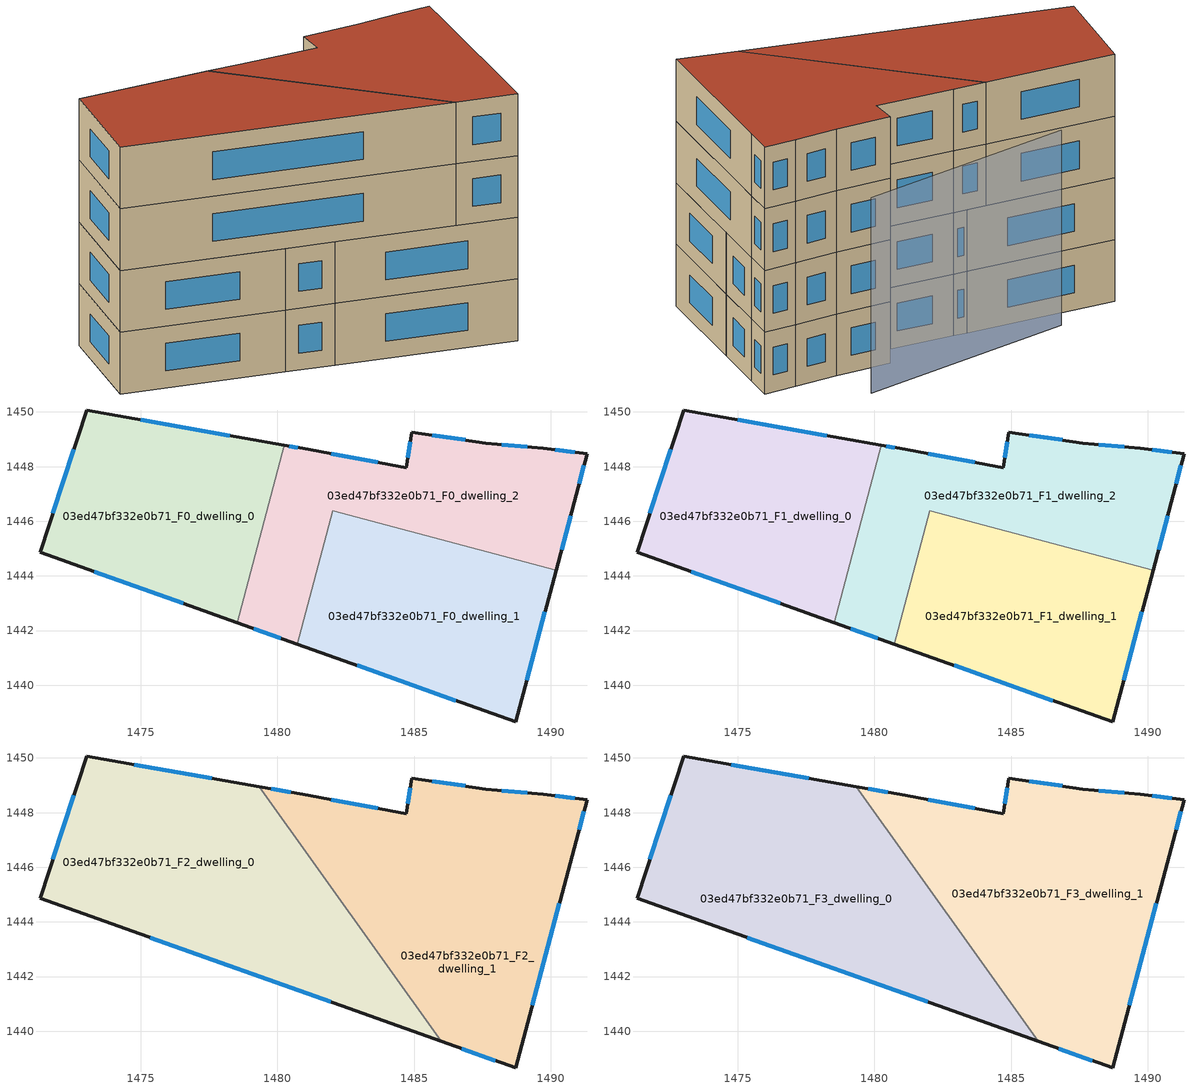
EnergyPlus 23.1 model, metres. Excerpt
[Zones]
03ed47bf332e0b71_F0_dwelling_0
 floor ground (EU_floor_Construction): 1480.26,1448.78 1478.53,1442.29 1471.31,1444.87 1473.01,1450.07 z0
 wall outside (EU_wall_Construction): 1480.26,1448.78 1473.01,1450.07 1471.31,1444.87 1478.53,1442.29 z0:3
 wall to 03ed47bf332e0b71_F0_dwelling_2 (EU_wall_Construction): 1478.53,1442.29 1480.26,1448.78 z0:3
 window (EU_Window_Construction): 1478.26,1449.14 1475.01,1449.72 / 1473.3,1444.16 1476.54,1443 / 1472.54,1448.64 1471.78,1446.3 z0.83:2.17
03ed47bf332e0b71_F0_dwelling_1
 floor ground (EU_floor_Construction): 1490.19,1444.21 1488.72,1438.66 1480.73,1441.51 1482.02,1446.38 z0
 wall outside (EU_wall_Construction): 1480.73,1441.51 1488.72,1438.66 1490.19,1444.21 z0:3
 wall to 03ed47bf332e0b71_F0_dwelling_2 (EU_wall_Construction): 1490.19,1444.21 1482.02,1446.38 1480.73,1441.51 z0:3
 window (EU_Window_Construction): 1482.93,1440.72 1486.52,1439.44 / 1489.13,1440.18 1489.79,1442.68 z0.83:2.17
03ed47bf332e0b71_F0_dwelling_2
 floor ground (EU_floor_Construction): 1491.33,1448.46 1490.93,1446.96 1490.19,1444.21 1482.02,1446.38 1480.73,1441.51 1478.53,1442.29 1480.26,1448.78 1480.92,1448.67 1484.72,1447.96 1484.92,1449.27 1487.62,1448.86 1489.72,1448.66 z0
 wall outside (EU_wall_Construction): 1490.19,1444.21 1490.93,1446.96 1491.33,1448.46 1489.72,1448.66 1487.62,1448.86 1484.92,1449.27 1484.72,1447.96 1480.92,1448.67 1480.26,1448.78 / 1478.53,1442.29 1480.73,1441.51 z0:3
 window (EU_Window_Construction): 1490.89,1448.52 1490.17,1448.61 / 1491.04,1447.38 1491.22,1448.05 / 1490.4,1444.97 1490.72,1446.2 / 1479.14,1442.08 1480.12,1441.72 / 1480.74,1448.7 1480.44,1448.75 / 1483.67,1448.16 1481.97,1448.47 / 1484.87,1448.91 1484.78,1448.32 / 1486.88,1448.97 1485.67,1449.16 / 1489.15,1448.72 1488.2,1448.81 z0.83:2.17
03ed47bf332e0b71_F1_dwelling_0
 floor to 03ed47bf332e0b71_F0_dwelling_0 (EU_floor_Construction): 1480.26,1448.78 1478.53,1442.29 1471.31,1444.87 1473.01,1450.07 z3
 wall outside (EU_wall_Construction): 1480.26,1448.78 1473.01,1450.07 1471.31,1444.87 1478.53,1442.29 z3:6
 wall to 03ed47bf332e0b71_F1_dwelling_2 (EU_wall_Construction): 1478.53,1442.29 1480.26,1448.78 z3:6
 window (EU_Window_Construction): 1478.26,1449.14 1475.01,1449.72 / 1473.3,1444.16 1476.54,1443 / 1472.54,1448.64 1471.78,1446.3 z3.83:5.17
03ed47bf332e0b71_F1_dwelling_1
 floor to 03ed47bf332e0b71_F0_dwelling_1 (EU_floor_Construction): 1490.19,1444.21 1488.72,1438.66 1480.73,1441.51 1482.02,1446.38 z3
 wall outside (EU_wall_Construction): 1480.73,1441.51 1488.72,1438.66 1490.19,1444.21 z3:6
 wall to 03ed47bf332e0b71_F1_dwelling_2 (EU_wall_Construction): 1490.19,1444.21 1482.02,1446.38 1480.73,1441.51 z3:6
 window (EU_Window_Construction): 1482.93,1440.72 1486.52,1439.44 / 1489.13,1440.18 1489.79,1442.68 z3.83:5.17
03ed47bf332e0b71_F1_dwelling_2
 floor to 03ed47bf332e0b71_F0_dwelling_2 (EU_floor_Construction): 1491.33,1448.46 1490.93,1446.96 1490.19,1444.21 1482.02,1446.38 1480.73,1441.51 1478.53,1442.29 1480.26,1448.78 1480.92,1448.67 1484.72,1447.96 1484.92,1449.27 1487.62,1448.86 1489.72,1448.66 z3
 wall outside (EU_wall_Construction): 1490.19,1444.21 1490.93,1446.96 1491.33,1448.46 1489.72,1448.66 1487.62,1448.86 1484.92,1449.27 1484.72,1447.96 1480.92,1448.67 1480.26,1448.78 / 1478.53,1442.29 1480.73,1441.51 z3:6
 window (EU_Window_Construction): 1490.89,1448.52 1490.17,1448.61 / 1491.04,1447.38 1491.22,1448.05 / 1490.4,1444.97 1490.72,1446.2 / 1479.14,1442.08 1480.12,1441.72 / 1480.74,1448.7 1480.44,1448.75 / 1483.67,1448.16 1481.97,1448.47 / 1484.87,1448.91 1484.78,1448.32 / 1486.88,1448.97 1485.67,1449.16 / 1489.15,1448.72 1488.2,1448.81 z3.83:5.17
03ed47bf332e0b71_F2_dwelling_0
 floor to 03ed47bf332e0b71_F1_dwelling_0 (EU_floor_Construction): 1479.34,1448.95 1480.04,1447.97 1478.53,1442.29 1471.31,1444.87 1473.01,1450.07 z6
 floor to 03ed47bf332e0b71_F1_dwelling_1 (EU_floor_Construction): 1481.79,1445.51 1485.99,1439.63 1480.73,1441.51 z6
 floor to 03ed47bf332e0b71_F1_dwelling_2 (EU_floor_Construction): 1480.04,1447.97 1481.79,1445.51 1480.73,1441.51 1478.53,1442.29 z6
 wall outside (EU_wall_Construction): 1479.34,1448.95 1473.01,1450.07 1471.31,1444.87 1485.99,1439.63 z6:9
 wall to 03ed47bf332e0b71_F2_dwelling_1 (EU_wall_Construction): 1485.99,1439.63 1479.34,1448.95 z6:9
 window (EU_Window_Construction): 1475.35,1443.43 1481.95,1441.07 / 1472.54,1448.64 1471.78,1446.3 / 1477.6,1449.26 1474.75,1449.76 z6.83:8.17
03ed47bf332e0b71_F2_dwelling_1
 floor to 03ed47bf332e0b71_F1_dwelling_1 (EU_floor_Construction): 1490.19,1444.21 1488.72,1438.66 1485.99,1439.63 1481.79,1445.51 1482.02,1446.38 z6
 floor to 03ed47bf332e0b71_F1_dwelling_2 (EU_floor_Construction): 1491.33,1448.46 1490.93,1446.96 1490.19,1444.21 1482.02,1446.38 1481.79,1445.51 1480.04,1447.97 1480.26,1448.78 1480.92,1448.67 1484.72,1447.96 1484.92,1449.27 1487.62,1448.86 1489.72,1448.66 z6
 floor to 03ed47bf332e0b71_F1_dwelling_0 (EU_floor_Construction): 1480.26,1448.78 1480.04,1447.97 1479.34,1448.95 z6
 wall outside (EU_wall_Construction): 1485.99,1439.63 1488.72,1438.66 1490.93,1446.96 1491.33,1448.46 1489.72,1448.66 1487.62,1448.86 1484.92,1449.27 1484.72,1447.96 1480.92,1448.67 1479.34,1448.95 z6:9
 window (EU_Window_Construction): 1489.15,1448.72 1488.2,1448.81 / 1490.89,1448.52 1490.17,1448.61 / 1491.04,1447.38 1491.22,1448.05 / 1489.33,1440.94 1490.32,1444.68 / 1486.74,1439.36 1487.97,1438.93 / 1480.49,1448.74 1479.78,1448.87 / 1483.67,1448.16 1481.97,1448.47 / 1484.87,1448.91 1484.78,1448.32 / 1486.88,1448.97 1485.67,1449.16 z6.83:8.17
03ed47bf332e0b71_F3_dwelling_0
 floor to 03ed47bf332e0b71_F2_dwelling_0 (EU_floor_Construction): 1479.34,1448.95 1485.99,1439.63 1471.31,1444.87 1473.01,1450.07 z9
 wall outside (EU_wall_Construction): 1479.34,1448.95 1473.01,1450.07 1471.31,1444.87 1485.99,1439.63 z9:12
 wall to 03ed47bf332e0b71_F3_dwelling_1 (EU_wall_Construction): 1485.99,1439.63 1479.34,1448.95 z9:12
 window (EU_Window_Construction): 1475.35,1443.43 1481.95,1441.07 / 1472.54,1448.64 1471.78,1446.3 / 1477.6,1449.26 1474.75,1449.76 z9.83:11.17
 roof outside (EU_roof_Construction): 1485.99,1439.63 1479.34,1448.95 1473.01,1450.07 1471.31,1444.87 z12
03ed47bf332e0b71_F3_dwelling_1
 floor to 03ed47bf332e0b71_F2_dwelling_1 (EU_floor_Construction): 1491.33,1448.46 1490.93,1446.96 1488.72,1438.66 1485.99,1439.63 1479.34,1448.95 1480.92,1448.67 1484.72,1447.96 1484.92,1449.27 1487.62,1448.86 1489.72,1448.66 z9
 wall outside (EU_wall_Construction): 1485.99,1439.63 1488.72,1438.66 1490.93,1446.96 1491.33,1448.46 1489.72,1448.66 1487.62,1448.86 1484.92,1449.27 1484.72,1447.96 1480.92,1448.67 1479.34,1448.95 z9:12
 window (EU_Window_Construction): 1489.15,1448.72 1488.2,1448.81 / 1490.89,1448.52 1490.17,1448.61 / 1491.04,1447.38 1491.22,1448.05 / 1489.33,1440.94 1490.32,1444.68 / 1486.74,1439.36 1487.97,1438.93 / 1480.49,1448.74 1479.78,1448.87 / 1483.67,1448.16 1481.97,1448.47 / 1484.87,1448.91 1484.78,1448.32 / 1486.88,1448.97 1485.67,1449.16 z9.83:11.17
 roof outside (EU_roof_Construction): 1488.72,1438.66 1490.93,1446.96 1491.33,1448.46 1489.72,1448.66 1487.62,1448.86 1484.92,1449.27 1484.72,1447.96 1480.92,1448.67 1479.34,1448.95 1485.99,1439.63 z12
shading: 1487.52,1451.27 1476.46,1450.68 z0:9.5
[Building]
EU S2 Campaign: North Axis=0; Terrain=City; Solar Distribution=FullExterior
[Site:Location]
Lyon-Bron: Latitude=45.75; Longitude=5; Time Zone=1; Elevation=198
[SizingPeriod:WeatherFileDays]
AnnualSizingPeriod: Begin Month=1; Begin Day of Month=1; End Month=12; End Day of Month=31; Day of Week for Start Day=Monday; Use Weather File Daylight Saving Period=No; Use Weather File Rain and Snow Indicators=No
[MATERIAL]
EU_InternalMass_Material: Roughness=MediumRough; Thickness=0.1; Conductivity=1; Density=1800; Specific Heat=900; Thermal Absorptance=0.9; Solar Absorptance=0.7; Visible Absorptance=0.7
[MATERIAL:NOMASS] Roughness=MediumRough; Thermal Absorptance=0.9; Solar Absorptance=0.7; Visible Absorptance=0.7
Name | Thermal Resistance
EU_wall_NoMass | 0.87146
EU_roof_NoMass | 0.842276
EU_floor_NoMass | 0.496999
[WINDOWMATERIAL:SIMPLEGLAZINGSYSTEM]
EU_Window_SimpleGlazing: UFactor=2.2525; Solar Heat Gain Coefficient=0.76; Visible Transmittance=0.76
[CONSTRUCTION]
EU_wall_Construction: EU_wall_NoMass
EU_roof_Construction: EU_roof_NoMass
EU_floor_Construction: EU_floor_NoMass
EU_Window_Construction: EU_Window_SimpleGlazing
EU_InternalMass_Construction: EU_InternalMass_Material
[ZONE] Type=1; Multiplier=1; Ceiling Height=autocalculate; Floor Area=autocalculate; Part of Total Floor Area=Yes
Name | Volume
03ed47bf332e0b71_F0_dwelling_0; 03ed47bf332e0b71_F1_dwelling_0 | 136.782
03ed47bf332e0b71_F2_dwelling_0; 03ed47bf332e0b71_F3_dwelling_0; 03ed47bf332e0b71_F2_dwelling_1; 03ed47bf332e0b71_F3_dwelling_1 | 205.165
03ed47bf332e0b71_F0_dwelling_1; 03ed47bf332e0b71_F1_dwelling_1 | 136.764
03ed47bf332e0b71_F0_dwelling_2; 03ed47bf332e0b71_F1_dwelling_2 | 136.785
[INTERNALMASS] Construction=EU_InternalMass_Construction
Name | Zone or ZoneList | Surface Area
03ed47bf332e0b71_F0_dwelling_0_EU_InternalMass | 03ed47bf332e0b71_F0_dwelling_0 | 45.5939
03ed47bf332e0b71_F0_dwelling_1_EU_InternalMass | 03ed47bf332e0b71_F0_dwelling_1 | 45.5884
03ed47bf332e0b71_F0_dwelling_2_EU_InternalMass | 03ed47bf332e0b71_F0_dwelling_2 | 45.5952
03ed47bf332e0b71_F1_dwelling_0_EU_InternalMass | 03ed47bf332e0b71_F1_dwelling_0 | 45.5939
03ed47bf332e0b71_F1_dwelling_1_EU_InternalMass | 03ed47bf332e0b71_F1_dwelling_1 | 45.5884
03ed47bf332e0b71_F1_dwelling_2_EU_InternalMass | 03ed47bf332e0b71_F1_dwelling_2 | 45.5952
03ed47bf332e0b71_F2_dwelling_0_EU_InternalMass | 03ed47bf332e0b71_F2_dwelling_0 | 68.3885
03ed47bf332e0b71_F2_dwelling_1_EU_InternalMass | 03ed47bf332e0b71_F2_dwelling_1 | 68.3877
03ed47bf332e0b71_F3_dwelling_0_EU_InternalMass | 03ed47bf332e0b71_F3_dwelling_0 | 68.3885
03ed47bf332e0b71_F3_dwelling_1_EU_InternalMass | 03ed47bf332e0b71_F3_dwelling_1 | 68.3877
[OTHEREQUIPMENT] Fuel Type=Electricity; Design Level Calculation Method=Watts/Area; Power per Zone Floor Area=1; Fraction Latent=0; Fraction Radiant=0; Fraction Lost=0; Carbon Dioxide Generation Rate=0; EndUse Subcategory=EU_Step8_InternalGains
Name | Zone or ZoneList or Space or SpaceList | Schedule
EU_Step8_InternalGain_03ed47bf332e0b71_F0_dwelling_0_f000 | 03ed47bf332e0b71_F0_dwelling_0 | EU_Step8_GainSchedule_03ed47bf332e0b71_F0_dwelling_0_f000
EU_Step8_InternalGain_03ed47bf332e0b71_F0_dwelling_1_f000 | 03ed47bf332e0b71_F0_dwelling_1 | EU_Step8_GainSchedule_03ed47bf332e0b71_F0_dwelling_1_f000
EU_Step8_InternalGain_03ed47bf332e0b71_F0_dwelling_2_f000 | 03ed47bf332e0b71_F0_dwelling_2 | EU_Step8_GainSchedule_03ed47bf332e0b71_F0_dwelling_2_f000
EU_Step8_InternalGain_03ed47bf332e0b71_F1_dwelling_0_f000 | 03ed47bf332e0b71_F1_dwelling_0 | EU_Step8_GainSchedule_03ed47bf332e0b71_F1_dwelling_0_f000
EU_Step8_InternalGain_03ed47bf332e0b71_F1_dwelling_1_f000 | 03ed47bf332e0b71_F1_dwelling_1 | EU_Step8_GainSchedule_03ed47bf332e0b71_F1_dwelling_1_f000
EU_Step8_InternalGain_03ed47bf332e0b71_F1_dwelling_2_f000 | 03ed47bf332e0b71_F1_dwelling_2 | EU_Step8_GainSchedule_03ed47bf332e0b71_F1_dwelling_2_f000
EU_Step8_InternalGain_03ed47bf332e0b71_F2_dwelling_0_f000 | 03ed47bf332e0b71_F2_dwelling_0 | EU_Step8_GainSchedule_03ed47bf332e0b71_F2_dwelling_0_f000
EU_Step8_InternalGain_03ed47bf332e0b71_F2_dwelling_1_f000 | 03ed47bf332e0b71_F2_dwelling_1 | EU_Step8_GainSchedule_03ed47bf332e0b71_F2_dwelling_1_f000
EU_Step8_InternalGain_03ed47bf332e0b71_F3_dwelling_0_f000 | 03ed47bf332e0b71_F3_dwelling_0 | EU_Step8_GainSchedule_03ed47bf332e0b71_F3_dwelling_0_f000
EU_Step8_InternalGain_03ed47bf332e0b71_F3_dwelling_1_f000 | 03ed47bf332e0b71_F3_dwelling_1 | EU_Step8_GainSchedule_03ed47bf332e0b71_F3_dwelling_1_f000
[ZONEVENTILATION:DESIGNFLOWRATE] Schedule=EU_AlwaysOn; Design Flow Rate Calculation Method=AirChanges/Hour; Air Changes per Hour=0.425; Ventilation Type=Natural; Fan Pressure Rise=0; Fan Total Efficiency=1; Constant Term Coefficient=1; Temperature Term Coefficient=0; Velocity Term Coefficient=0; Velocity Squared Term Coefficient=0; Minimum Indoor Temperature=-100; Maximum Indoor Temperature=100; Delta Temperature=-100; Minimum Outdoor Temperature=-100; Maximum Outdoor Temperature=100; Maximum Wind Speed=40
Name | Zone or ZoneList or Space or SpaceList
EU_ConstantAir_03ed47bf332e0b71_F0_dwelling_0 | 03ed47bf332e0b71_F0_dwelling_0
EU_ConstantAir_03ed47bf332e0b71_F0_dwelling_1 | 03ed47bf332e0b71_F0_dwelling_1
EU_ConstantAir_03ed47bf332e0b71_F0_dwelling_2 | 03ed47bf332e0b71_F0_dwelling_2
EU_ConstantAir_03ed47bf332e0b71_F1_dwelling_0 | 03ed47bf332e0b71_F1_dwelling_0
EU_ConstantAir_03ed47bf332e0b71_F1_dwelling_1 | 03ed47bf332e0b71_F1_dwelling_1
EU_ConstantAir_03ed47bf332e0b71_F1_dwelling_2 | 03ed47bf332e0b71_F1_dwelling_2
EU_ConstantAir_03ed47bf332e0b71_F2_dwelling_0 | 03ed47bf332e0b71_F2_dwelling_0
EU_ConstantAir_03ed47bf332e0b71_F2_dwelling_1 | 03ed47bf332e0b71_F2_dwelling_1
EU_ConstantAir_03ed47bf332e0b71_F3_dwelling_0 | 03ed47bf332e0b71_F3_dwelling_0
EU_ConstantAir_03ed47bf332e0b71_F3_dwelling_1 | 03ed47bf332e0b71_F3_dwelling_1
[HVACTEMPLATE:THERMOSTAT] Constant Heating Setpoint=20; Constant Cooling Setpoint=50
EU_HeatOnly_03ed47bf332e0b71_F0_dwelling_0; EU_HeatOnly_03ed47bf332e0b71_F0_dwelling_1; EU_HeatOnly_03ed47bf332e0b71_F0_dwelling_2; EU_HeatOnly_03ed47bf332e0b71_F1_dwelling_0; EU_HeatOnly_03ed47bf332e0b71_F1_dwelling_1; EU_HeatOnly_03ed47bf332e0b71_F1_dwelling_2; EU_HeatOnly_03ed47bf332e0b71_F2_dwelling_0; EU_HeatOnly_03ed47bf332e0b71_F2_dwelling_1; EU_HeatOnly_03ed47bf332e0b71_F3_dwelling_0; EU_HeatOnly_03ed47bf332e0b71_F3_dwelling_1
[HVACTEMPLATE:ZONE:IDEALLOADSAIRSYSTEM] System Availability Schedule=EU_AlwaysOn; Maximum Heating Supply Air Temperature=50; Minimum Cooling Supply Air Temperature=13; Maximum Heating Supply Air Humidity Ratio=0.0156; Minimum Cooling Supply Air Humidity Ratio=0.0077; Heating Limit=NoLimit; Cooling Limit=NoLimit; Heating Availability Schedule=EU_AlwaysOn; Cooling Availability Schedule=EU_CoolingOff; Dehumidification Control Type=ConstantSensibleHeatRatio; Cooling Sensible Heat Ratio=0.7; Dehumidification Setpoint=60; Humidification Control Type=None; Humidification Setpoint=30; Outdoor Air Method=None; Outdoor Air Flow Rate per Person=0.00944; Outdoor Air Flow Rate per Zone Floor Area=0; Outdoor Air Flow Rate per Zone=0; Demand Controlled Ventilation Type=None; Outdoor Air Economizer Type=NoEconomizer; Heat Recovery Type=None; Sensible Heat Recovery Effectiveness=0.7; Latent Heat Recovery Effectiveness=0.65
Name | Template Thermostat
03ed47bf332e0b71_F0_dwelling_0 | EU_HeatOnly_03ed47bf332e0b71_F0_dwelling_0
03ed47bf332e0b71_F0_dwelling_1 | EU_HeatOnly_03ed47bf332e0b71_F0_dwelling_1
03ed47bf332e0b71_F0_dwelling_2 | EU_HeatOnly_03ed47bf332e0b71_F0_dwelling_2
03ed47bf332e0b71_F1_dwelling_0 | EU_HeatOnly_03ed47bf332e0b71_F1_dwelling_0
03ed47bf332e0b71_F1_dwelling_1 | EU_HeatOnly_03ed47bf332e0b71_F1_dwelling_1
03ed47bf332e0b71_F1_dwelling_2 | EU_HeatOnly_03ed47bf332e0b71_F1_dwelling_2
03ed47bf332e0b71_F2_dwelling_0 | EU_HeatOnly_03ed47bf332e0b71_F2_dwelling_0
03ed47bf332e0b71_F2_dwelling_1 | EU_HeatOnly_03ed47bf332e0b71_F2_dwelling_1
03ed47bf332e0b71_F3_dwelling_0 | EU_HeatOnly_03ed47bf332e0b71_F3_dwelling_0
03ed47bf332e0b71_F3_dwelling_1 | EU_HeatOnly_03ed47bf332e0b71_F3_dwelling_1
[SIZING:ZONE] Zone Cooling Design Supply Air Temperature Input Method=SupplyAirTemperature; Zone Cooling Design Supply Air Temperature=13; Zone Heating Design Supply Air Temperature Input Method=SupplyAirTemperature; Zone Heating Design Supply Air Temperature=50; Zone Cooling Design Supply Air Humidity Ratio=0.008; Zone Heating Design Supply Air Humidity Ratio=0.008; Cooling Design Air Flow Method=DesignDay; Cooling Design Air Flow Rate=0; Cooling Minimum Air Flow per Zone Floor Area=0.000762; Cooling Minimum Air Flow=0; Cooling Minimum Air Flow Fraction=0.2; Heating Design Air Flow Method=DesignDay; Heating Design Air Flow Rate=0; Heating Maximum Air Flow per Zone Floor Area=0.002032; Heating Maximum Air Flow=0.141576; Heating Maximum Air Flow Fraction=0.3; Account for Dedicated Outdoor Air System=No; Dedicated Outdoor Air System Control Strategy=NeutralSupplyAir; Dedicated Outdoor Air Low Setpoint Temperature for Design=autosize; Dedicated Outdoor Air High Setpoint Temperature for Design=autosize; Zone Load Sizing Method=Sensible Load Only No Latent Load; Zone Latent Cooling Design Supply Air Humidity Ratio Input Method=HumidityRatioDifference; Zone Cooling Design Supply Air Humidity Ratio Difference=0.005; Zone Latent Heating Design Supply Air Humidity Ratio Input Method=HumidityRatioDifference; Zone Humidification Design Supply Air Humidity Ratio Difference=0.005
03ed47bf332e0b71_F0_dwelling_0; 03ed47bf332e0b71_F0_dwelling_1; 03ed47bf332e0b71_F0_dwelling_2; 03ed47bf332e0b71_F1_dwelling_0; 03ed47bf332e0b71_F1_dwelling_1; 03ed47bf332e0b71_F1_dwelling_2; 03ed47bf332e0b71_F2_dwelling_0; 03ed47bf332e0b71_F2_dwelling_1; 03ed47bf332e0b71_F3_dwelling_0; 03ed47bf332e0b71_F3_dwelling_1
[SCHEDULE:CONSTANT]
Name | Hourly Value
EU_AlwaysOn | 1
EU_CoolingOff | 0
[SCHEDULE:FILE] Column Number=1; Rows to Skip at Top=0; Number of Hours of Data=8760; Column Separator=Comma; Interpolate to Timestep=No; Minutes per Item=60; Adjust Schedule for Daylight Savings=Yes
Name | File
EU_Step8_GainSchedule_03ed47bf332e0b71_F0_dwelling_0_f000 | ../../schedules/03ed47bf332e0b71/03ed47bf332e0b71_F0_dwelling_0_f000_gain.csv
EU_Step8_GainSchedule_03ed47bf332e0b71_F0_dwelling_1_f000 | ../../schedules/03ed47bf332e0b71/03ed47bf332e0b71_F0_dwelling_1_f000_gain.csv
EU_Step8_GainSchedule_03ed47bf332e0b71_F0_dwelling_2_f000 | ../../schedules/03ed47bf332e0b71/03ed47bf332e0b71_F0_dwelling_2_f000_gain.csv
EU_Step8_GainSchedule_03ed47bf332e0b71_F1_dwelling_0_f000 | ../../schedules/03ed47bf332e0b71/03ed47bf332e0b71_F1_dwelling_0_f000_gain.csv
EU_Step8_GainSchedule_03ed47bf332e0b71_F1_dwelling_1_f000 | ../../schedules/03ed47bf332e0b71/03ed47bf332e0b71_F1_dwelling_1_f000_gain.csv
EU_Step8_GainSchedule_03ed47bf332e0b71_F1_dwelling_2_f000 | ../../schedules/03ed47bf332e0b71/03ed47bf332e0b71_F1_dwelling_2_f000_gain.csv
EU_Step8_GainSchedule_03ed47bf332e0b71_F2_dwelling_0_f000 | ../../schedules/03ed47bf332e0b71/03ed47bf332e0b71_F2_dwelling_0_f000_gain.csv
EU_Step8_GainSchedule_03ed47bf332e0b71_F2_dwelling_1_f000 | ../../schedules/03ed47bf332e0b71/03ed47bf332e0b71_F2_dwelling_1_f000_gain.csv
EU_Step8_GainSchedule_03ed47bf332e0b71_F3_dwelling_0_f000 | ../../schedules/03ed47bf332e0b71/03ed47bf332e0b71_F3_dwelling_0_f000_gain.csv
EU_Step8_GainSchedule_03ed47bf332e0b71_F3_dwelling_1_f000 | ../../schedules/03ed47bf332e0b71/03ed47bf332e0b71_F3_dwelling_1_f000_gain.csv
